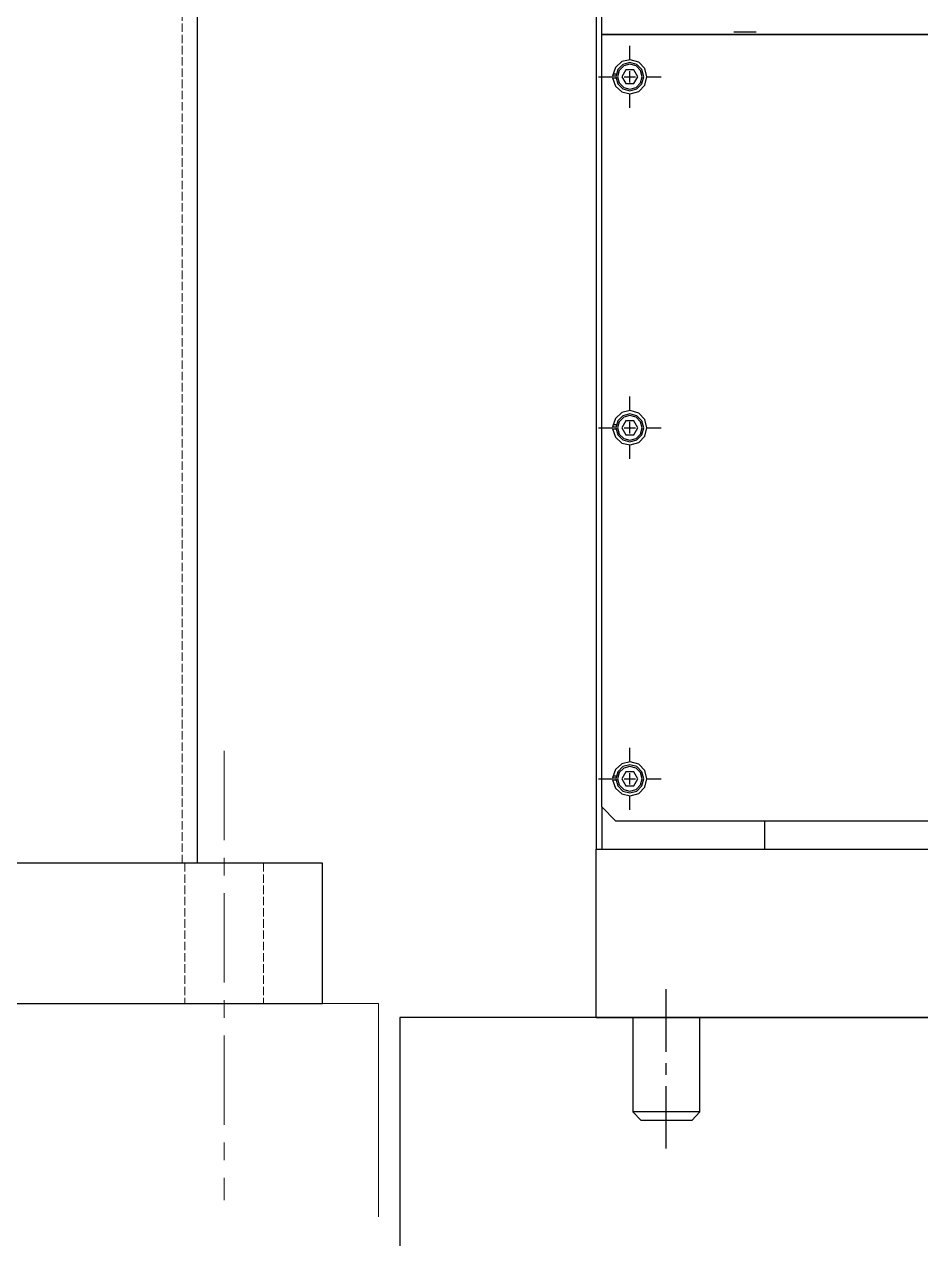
# Model space of a CAD drawing. Header units: millimetres. Extents: x -211 to 45495, y 24 to 52952.
# Drawn here: x 13071 to 13390.4, y 33890.5 to 34323 of the extents above; entities that cross this region are included whole.
import ezdxf

# ---------------------------------------------------------------- set-up
doc = ezdxf.new("R2010")
doc.units = ezdxf.units.MM
doc.linetypes.add('CENTER', pattern=[50.7, 31.8, -6.3, 6.3, -6.3])
doc.linetypes.add('DASHED', pattern=[4, 3, -1])
doc.layers.add('Layer2', color=7, linetype='Continuous')

# ---------------------------------------------------------------- blocks, each defined once
blk = doc.blocks.new('BLKF1593')
at = {"layer": 'Layer2', "color": 7, "linetype": 'Continuous', "lineweight": 25}
for p, q in [((13285.35, 34181.8), (13283.89, 34179.3)), ((13288.19, 34181.8), (13285.35, 34181.8)), ((13283.89, 34179.3), (13285.35, 34176.8)), ((13285.35, 34176.8), (13288.19, 34176.8)), ((13288.19, 34176.8), (13289.57, 34179.3))]:
    blk.add_line(p, q, dxfattribs=at)
blk = doc.blocks.new('BLKF1594')
at = {"layer": 'Layer2', "color": 7, "linetype": 'Continuous', "lineweight": 25}
for p, q in [((13282.94, 34181.45), (13282.34, 34179.3)), ((13284.57, 34183.09), (13282.94, 34181.45)), ((13286.73, 34183.69), (13284.57, 34183.09)), ((13288.97, 34183.09), (13286.73, 34183.69)), ((13290.52, 34181.45), (13288.97, 34183.09)), ((13291.12, 34179.3), (13290.52, 34181.45)), ((13282.34, 34179.3), (13282.94, 34177.06)), ((13282.94, 34177.06), (13284.57, 34175.51)), ((13288.97, 34175.51), (13290.52, 34177.06)), ((13284.57, 34175.51), (13286.73, 34174.91)), ((13286.73, 34174.91), (13288.97, 34175.51))]:
    blk.add_line(p, q, dxfattribs=at)
blk = doc.blocks.new('BLKF1595')
at = {"layer": 'Layer2', "color": 7, "linetype": 'Continuous', "lineweight": 25}
for p, q in [((13282.42, 34181.8), (13281.73, 34179.3)), ((13284.23, 34183.61), (13282.42, 34181.8)), ((13286.73, 34184.29), (13284.23, 34183.61)), ((13289.22, 34183.61), (13286.73, 34184.29)), ((13291.03, 34181.8), (13289.22, 34183.61)), ((13291.72, 34179.3), (13291.03, 34181.8)), ((13281.73, 34179.3), (13282.42, 34176.8)), ((13282.42, 34176.8), (13284.23, 34174.99)), ((13289.22, 34174.99), (13291.03, 34176.8)), ((13284.23, 34174.99), (13286.73, 34174.31)), ((13286.73, 34174.31), (13289.22, 34174.99))]:
    blk.add_line(p, q, dxfattribs=at)
blk = doc.blocks.new('BLKF1599')
at = {"layer": 'Layer2', "color": 7, "linetype": 'Continuous', "lineweight": 25}
for p, q in [((13283.89, 34184.73), (13281.65, 34182.66)), ((13286.9, 34185.41), (13283.89, 34184.73)), ((13289.91, 34184.55), (13286.9, 34185.41)), ((13292.07, 34182.31), (13289.91, 34184.55)), ((13292.84, 34179.3), (13292.07, 34182.31)), ((13280.61, 34178.87), (13281.65, 34175.94)), ((13289.91, 34174.05), (13292.07, 34176.29)), ((13292.07, 34176.29), (13292.84, 34179.3)), ((13281.65, 34175.94), (13283.89, 34173.88)), ((13283.89, 34173.88), (13286.9, 34173.19)), ((13286.9, 34173.19), (13289.91, 34174.05))]:
    blk.add_line(p, q, dxfattribs=at)
blk = doc.blocks.new('BLKF1620')
at = {"layer": 'Layer2', "color": 7, "linetype": 'Continuous', "lineweight": 25}
for p, q in [((13282.42, 34306.84), (13281.73, 34304.25)), ((13284.23, 34308.64), (13282.42, 34306.84)), ((13286.73, 34309.33), (13284.23, 34308.64)), ((13289.22, 34308.64), (13286.73, 34309.33)), ((13291.03, 34306.84), (13289.22, 34308.64)), ((13291.72, 34304.25), (13291.03, 34306.84)), ((13281.73, 34304.25), (13282.42, 34301.75)), ((13282.42, 34301.75), (13284.23, 34299.95)), ((13289.22, 34299.95), (13291.03, 34301.75)), ((13284.23, 34299.95), (13286.73, 34299.26)), ((13286.73, 34299.26), (13289.22, 34299.95))]:
    blk.add_line(p, q, dxfattribs=at)
blk = doc.blocks.new('BLKF1621')
at = {"layer": 'Layer2', "color": 7, "linetype": 'Continuous', "lineweight": 25}
for p, q in [((13282.94, 34306.49), (13282.34, 34304.25)), ((13284.57, 34308.13), (13282.94, 34306.49)), ((13286.73, 34308.73), (13284.57, 34308.13)), ((13288.97, 34308.13), (13286.73, 34308.73)), ((13290.52, 34306.49), (13288.97, 34308.13)), ((13291.12, 34304.25), (13290.52, 34306.49)), ((13282.34, 34304.25), (13282.94, 34302.1)), ((13282.94, 34302.1), (13284.57, 34300.46)), ((13288.97, 34300.46), (13290.52, 34302.1)), ((13284.57, 34300.46), (13286.73, 34299.86)), ((13286.73, 34299.86), (13288.97, 34300.46))]:
    blk.add_line(p, q, dxfattribs=at)
blk = doc.blocks.new('BLKF1622')
at = {"layer": 'Layer2', "color": 7, "linetype": 'Continuous', "lineweight": 25}
for p, q in [((13285.35, 34306.75), (13283.89, 34304.25)), ((13289.57, 34304.25), (13288.19, 34306.75)), ((13283.89, 34304.25), (13285.35, 34301.84)), ((13285.35, 34301.84), (13288.19, 34301.84)), ((13288.19, 34301.84), (13289.57, 34304.25))]:
    blk.add_line(p, q, dxfattribs=at)
blk = doc.blocks.new('BLKF1623')
at = {"layer": 'Layer2', "color": 7, "linetype": 'Continuous', "lineweight": 25}
for p, q in [((13282.94, 34056.5), (13282.34, 34054.26)), ((13284.57, 34058.14), (13282.94, 34056.5)), ((13286.73, 34058.74), (13284.57, 34058.14)), ((13288.97, 34058.14), (13286.73, 34058.74)), ((13290.52, 34056.5), (13288.97, 34058.14)), ((13291.12, 34054.26), (13290.52, 34056.5)), ((13282.34, 34054.26), (13282.94, 34052.11)), ((13282.94, 34052.11), (13284.57, 34050.47)), ((13288.97, 34050.47), (13290.52, 34052.11)), ((13284.57, 34050.47), (13286.73, 34049.87)), ((13286.73, 34049.87), (13288.97, 34050.47))]:
    blk.add_line(p, q, dxfattribs=at)
blk = doc.blocks.new('BLKF1624')
at = {"layer": 'Layer2', "color": 7, "linetype": 'Continuous', "lineweight": 25}
for p, q in [((13285.35, 34056.76), (13283.89, 34054.26)), ((13288.19, 34056.76), (13285.35, 34056.76)), ((13283.89, 34054.26), (13285.35, 34051.85))]:
    blk.add_line(p, q, dxfattribs=at)
blk = doc.blocks.new('BLKF1625')
at = {"layer": 'Layer2', "color": 7, "linetype": 'Continuous', "lineweight": 25}
for p, q in [((13282.42, 34056.76), (13281.73, 34054.26)), ((13284.23, 34058.65), (13282.42, 34056.76)), ((13286.73, 34059.26), (13284.23, 34058.65)), ((13289.22, 34058.65), (13286.73, 34059.26)), ((13291.03, 34056.76), (13289.22, 34058.65)), ((13291.72, 34054.26), (13291.03, 34056.76)), ((13281.73, 34054.26), (13282.42, 34051.77)), ((13282.42, 34051.77), (13284.23, 34049.96)), ((13289.22, 34049.96), (13291.03, 34051.77)), ((13284.23, 34049.96), (13286.73, 34049.27)), ((13286.73, 34049.27), (13289.22, 34049.96))]:
    blk.add_line(p, q, dxfattribs=at)
blk = doc.blocks.new('BLKF1641')
at = {"layer": 'Layer2', "color": 7, "linetype": 'Continuous', "lineweight": 25}
for p, q in [((13283.89, 34059.69), (13281.65, 34057.62)), ((13286.9, 34060.38), (13283.89, 34059.69)), ((13289.91, 34059.52), (13286.9, 34060.38)), ((13292.07, 34057.28), (13289.91, 34059.52)), ((13292.84, 34054.26), (13292.07, 34057.28)), ((13280.61, 34053.92), (13281.65, 34050.99)), ((13281.65, 34050.99), (13283.89, 34048.92)), ((13289.91, 34049.1), (13292.07, 34051.33)), ((13292.07, 34051.33), (13292.84, 34054.26)), ((13283.89, 34048.92), (13286.9, 34048.23)), ((13286.9, 34048.23), (13289.91, 34049.1))]:
    blk.add_line(p, q, dxfattribs=at)
blk = doc.blocks.new('BLKF1642')
at = {"layer": 'Layer2', "color": 7, "linetype": 'Continuous', "lineweight": 25}
for p, q in [((13286.9, 34310.37), (13283.89, 34309.68)), ((13289.91, 34309.5), (13286.9, 34310.37)), ((13283.89, 34309.68), (13281.65, 34307.61)), ((13292.07, 34307.27), (13289.91, 34309.5)), ((13292.84, 34304.25), (13292.07, 34307.27)), ((13280.61, 34303.91), (13281.65, 34300.98)), ((13292.07, 34301.32), (13292.84, 34304.25)), ((13281.65, 34300.98), (13283.89, 34298.91)), ((13283.89, 34298.91), (13286.9, 34298.22)), ((13286.9, 34298.22), (13289.91, 34299.09)), ((13289.91, 34299.09), (13292.07, 34301.32))]:
    blk.add_line(p, q, dxfattribs=at)
blk = doc.blocks.new('BLKF1534')
at = {"layer": 'Layer2', "color": 7, "linetype": 'Continuous', "lineweight": 25}
for p, q in [((13276.74, 34319.32), (13276.74, 34552.52)), ((13274.76, 34549.25), (13274.76, 34029.29)), ((13276.74, 34044.27), (13276.74, 34319.32)), ((13276.74, 34319.32), (13672.69, 34319.32)), ((13672.69, 34319.32), (13276.74, 34319.32)), ((13323.76, 34320.27), (13331.77, 34320.27)), ((13323.76, 34320.27), (13331.77, 34320.27)), ((13323.76, 34320.27), (13331.77, 34320.27)), ((13323.76, 34320.27), (13331.77, 34320.27)), ((13323.76, 34320.27), (13331.77, 34320.27)), ((13323.76, 34320.27), (13331.77, 34320.27)), ((13323.76, 34320.27), (13331.77, 34320.27)), ((13323.76, 34320.27), (13331.77, 34320.27)), ((13323.76, 34320.27), (13331.77, 34320.27)), ((13323.76, 34320.27), (13331.77, 34320.27)), ((13323.76, 34320.27), (13331.77, 34320.27)), ((13323.76, 34320.27), (13331.77, 34320.27)), ((13323.76, 34320.27), (13331.77, 34320.27)), ((13323.76, 34320.27), (13331.77, 34320.27)), ((13323.76, 34320.27), (13331.77, 34320.27)), ((13323.76, 34320.27), (13331.77, 34320.27)), ((13323.76, 34320.27), (13331.77, 34320.27)), ((13323.76, 34320.27), (13331.77, 34320.27)), ((13323.76, 34320.27), (13331.77, 34320.27)), ((13323.76, 34320.27), (13331.77, 34320.27)), ((13323.76, 34320.27), (13331.77, 34320.27)), ((13323.76, 34320.27), (13331.77, 34320.27)), ((13323.76, 34320.27), (13331.77, 34320.27)), ((13323.76, 34320.27), (13331.77, 34320.27)), ((13323.76, 34320.27), (13331.77, 34320.27)), ((13323.76, 34320.27), (13331.77, 34320.27)), ((13323.76, 34320.27), (13331.77, 34320.27)), ((13323.76, 34320.27), (13331.77, 34320.27)), ((13323.76, 34320.27), (13331.77, 34320.27)), ((13323.76, 34320.27), (13331.77, 34320.27)), ((13323.76, 34320.27), (13331.77, 34320.27)), ((13323.76, 34320.27), (13331.77, 34320.27)), ((13323.76, 34320.27), (13331.77, 34320.27)), ((13323.76, 34320.27), (13331.77, 34320.27)), ((13323.76, 34320.27), (13331.77, 34320.27)), ((13323.76, 34320.27), (13331.77, 34320.27)), ((13323.76, 34320.27), (13331.77, 34320.27)), ((13323.76, 34320.27), (13331.77, 34320.27)), ((13323.76, 34320.27), (13331.77, 34320.27)), ((13323.76, 34320.27), (13331.77, 34320.27)), ((13323.76, 34320.27), (13331.77, 34320.27)), ((13323.76, 34320.27), (13331.77, 34320.27)), ((13323.76, 34320.27), (13331.77, 34320.27)), ((13323.76, 34320.27), (13331.77, 34320.27)), ((13323.76, 34320.27), (13331.77, 34320.27)), ((13323.76, 34320.27), (13331.77, 34320.27)), ((13323.76, 34320.27), (13331.77, 34320.27)), ((13323.76, 34320.27), (13331.77, 34320.27)), ((13323.76, 34320.27), (13331.77, 34320.27)), ((13323.76, 34320.27), (13331.77, 34320.27)), ((13323.76, 34320.27), (13331.77, 34320.27)), ((13323.76, 34320.27), (13331.77, 34320.27)), ((13323.76, 34320.27), (13331.77, 34320.27)), ((13323.76, 34320.27), (13331.77, 34320.27)), ((13323.76, 34320.27), (13331.77, 34320.27)), ((13323.76, 34320.27), (13331.77, 34320.27)), ((13323.76, 34320.27), (13331.77, 34320.27)), ((13323.76, 34320.27), (13331.77, 34320.27)), ((13323.76, 34320.27), (13331.77, 34320.27)), ((13323.76, 34320.27), (13331.77, 34320.27)), ((13323.76, 34320.27), (13331.77, 34320.27)), ((13323.76, 34320.27), (13331.77, 34320.27)), ((13323.76, 34320.27), (13331.77, 34320.27)), ((13323.76, 34320.27), (13331.77, 34320.27)), ((13327.72, 34320.27), (13331.77, 34320.27)), ((13327.72, 34320.27), (13331.77, 34320.27)), ((13327.72, 34320.27), (13331.77, 34320.27)), ((13327.72, 34320.27), (13331.77, 34320.27)), ((13327.72, 34320.27), (13331.77, 34320.27)), ((13327.72, 34320.27), (13331.77, 34320.27)), ((13327.72, 34320.27), (13331.77, 34320.27)), ((13327.72, 34320.27), (13331.77, 34320.27)), ((13327.72, 34320.27), (13331.77, 34320.27)), ((13327.72, 34320.27), (13331.77, 34320.27)), ((13327.72, 34320.27), (13331.77, 34320.27)), ((13327.72, 34320.27), (13331.77, 34320.27)), ((13327.72, 34320.27), (13331.77, 34320.27)), ((13327.72, 34320.27), (13331.77, 34320.27)), ((13327.72, 34320.27), (13331.77, 34320.27)), ((13327.72, 34320.27), (13331.77, 34320.27)), ((13327.72, 34320.27), (13331.77, 34320.27)), ((13327.72, 34320.27), (13331.77, 34320.27)), ((13327.72, 34320.27), (13331.77, 34320.27)), ((13327.72, 34320.27), (13331.77, 34320.27)), ((13327.72, 34320.27), (13331.77, 34320.27)), ((13327.72, 34320.27), (13331.77, 34320.27)), ((13327.72, 34320.27), (13331.77, 34320.27)), ((13327.72, 34320.27), (13331.77, 34320.27)), ((13327.72, 34320.27), (13331.77, 34320.27)), ((13327.72, 34320.27), (13331.77, 34320.27)), ((13327.72, 34320.27), (13331.77, 34320.27)), ((13327.72, 34320.27), (13331.77, 34320.27)), ((13327.72, 34320.27), (13331.77, 34320.27)), ((13327.72, 34320.27), (13331.77, 34320.27)), ((13327.72, 34320.27), (13331.77, 34320.27)), ((13327.72, 34320.27), (13331.77, 34320.27)), ((13327.72, 34320.27), (13331.77, 34320.27)), ((13327.72, 34320.27), (13331.77, 34320.27)), ((13327.72, 34320.27), (13331.77, 34320.27)), ((13327.72, 34320.27), (13331.77, 34320.27)), ((13327.72, 34320.27), (13331.77, 34320.27)), ((13327.72, 34320.27), (13331.77, 34320.27)), ((13327.72, 34320.27), (13331.77, 34320.27)), ((13327.72, 34320.27), (13331.77, 34320.27)), ((13327.72, 34320.27), (13331.77, 34320.27)), ((13327.72, 34320.27), (13331.77, 34320.27)), ((13327.72, 34320.27), (13331.77, 34320.27)), ((13327.72, 34320.27), (13331.77, 34320.27)), ((13327.72, 34320.27), (13331.77, 34320.27)), ((13327.72, 34320.27), (13331.77, 34320.27)), ((13327.72, 34320.27), (13331.77, 34320.27)), ((13327.72, 34320.27), (13331.77, 34320.27)), ((13327.72, 34320.27), (13331.77, 34320.27)), ((13327.72, 34320.27), (13331.77, 34320.27)), ((13327.72, 34320.27), (13331.77, 34320.27)), ((13327.72, 34320.27), (13331.77, 34320.27)), ((13327.72, 34320.27), (13331.77, 34320.27)), ((13327.72, 34320.27), (13331.77, 34320.27)), ((13327.72, 34320.27), (13331.77, 34320.27)), ((13327.72, 34320.27), (13331.77, 34320.27)), ((13327.72, 34320.27), (13331.77, 34320.27)), ((13327.72, 34320.27), (13331.77, 34320.27)), ((13327.72, 34320.27), (13331.77, 34320.27)), ((13327.72, 34320.27), (13331.77, 34320.27)), ((13327.72, 34320.27), (13331.77, 34320.27)), ((13327.72, 34320.27), (13331.77, 34320.27)), ((13327.72, 34320.27), (13331.77, 34320.27)), ((13327.72, 34320.27), (13331.77, 34320.27)), ((13327.72, 34320.27), (13331.77, 34320.27)), ((13327.72, 34320.27), (13331.77, 34320.27)), ((13327.72, 34320.27), (13331.77, 34320.27)), ((13327.72, 34320.27), (13331.77, 34320.27)), ((13327.72, 34320.27), (13331.77, 34320.27)), ((13327.72, 34320.27), (13331.77, 34320.27)), ((13327.72, 34320.27), (13331.77, 34320.27)), ((13327.72, 34320.27), (13331.77, 34320.27)), ((13327.72, 34320.27), (13331.77, 34320.27)), ((13327.72, 34320.27), (13331.77, 34320.27)), ((13327.72, 34320.27), (13331.77, 34320.27)), ((13327.72, 34320.27), (13331.77, 34320.27)), ((13327.72, 34320.27), (13331.77, 34320.27)), ((13327.72, 34320.27), (13331.77, 34320.27)), ((13327.72, 34320.27), (13331.77, 34320.27)), ((13327.72, 34320.27), (13331.77, 34320.27)), ((13327.72, 34320.27), (13331.77, 34320.27)), ((13327.72, 34320.27), (13331.77, 34320.27)), ((13327.72, 34320.27), (13331.77, 34320.27)), ((13327.72, 34320.27), (13331.77, 34320.27)), ((13327.72, 34320.27), (13331.77, 34320.27)), ((13327.72, 34320.27), (13331.77, 34320.27)), ((13327.72, 34320.27), (13331.77, 34320.27)), ((13327.72, 34320.27), (13331.77, 34320.27)), ((13327.72, 34320.27), (13331.77, 34320.27)), ((13327.72, 34320.27), (13331.77, 34320.27)), ((13327.72, 34320.27), (13331.77, 34320.27)), ((13327.72, 34320.27), (13331.77, 34320.27)), ((13327.72, 34320.27), (13331.77, 34320.27)), ((13327.72, 34320.27), (13331.77, 34320.27)), ((13327.72, 34320.27), (13331.77, 34320.27)), ((13327.72, 34320.27), (13331.77, 34320.27)), ((13327.72, 34320.27), (13331.77, 34320.27)), ((13327.72, 34320.27), (13331.77, 34320.27)), ((13327.72, 34320.27), (13331.77, 34320.27)), ((13327.72, 34320.27), (13331.77, 34320.27)), ((13327.72, 34320.27), (13331.77, 34320.27)), ((13327.72, 34320.27), (13331.77, 34320.27)), ((13327.72, 34320.27), (13331.77, 34320.27)), ((13327.72, 34320.27), (13331.77, 34320.27)), ((13327.72, 34320.27), (13331.77, 34320.27)), ((13327.72, 34320.27), (13331.77, 34320.27)), ((13327.72, 34320.27), (13331.77, 34320.27)), ((13327.72, 34320.27), (13331.77, 34320.27)), ((13327.72, 34320.27), (13331.77, 34320.27)), ((13327.72, 34320.27), (13331.77, 34320.27)), ((13327.72, 34320.27), (13331.77, 34320.27)), ((13327.72, 34320.27), (13331.77, 34320.27)), ((13327.72, 34320.27), (13331.77, 34320.27)), ((13327.72, 34320.27), (13331.77, 34320.27)), ((13327.72, 34320.27), (13331.77, 34320.27)), ((13327.72, 34320.27), (13331.77, 34320.27)), ((13327.72, 34320.27), (13331.77, 34320.27)), ((13327.72, 34320.27), (13331.77, 34320.27)), ((13327.72, 34320.27), (13331.77, 34320.27)), ((13327.72, 34320.27), (13331.77, 34320.27)), ((13327.72, 34320.27), (13331.77, 34320.27)), ((13327.72, 34320.27), (13331.77, 34320.27)), ((13327.72, 34320.27), (13331.77, 34320.27)), ((13327.72, 34320.27), (13331.77, 34320.27)), ((13327.72, 34320.27), (13331.77, 34320.27)), ((13327.72, 34320.27), (13331.77, 34320.27)), ((13327.72, 34320.27), (13331.77, 34320.27)), ((13327.72, 34320.27), (13331.77, 34320.27)), ((13327.72, 34320.27), (13331.77, 34320.27)), ((13327.72, 34320.27), (13331.77, 34320.27)), ((13327.72, 34320.27), (13331.77, 34320.27)), ((13327.72, 34320.27), (13331.77, 34320.27)), ((13327.72, 34320.27), (13331.77, 34320.27)), ((13327.72, 34320.27), (13331.77, 34320.27)), ((13327.72, 34320.27), (13331.77, 34320.27)), ((13327.72, 34320.27), (13331.77, 34320.27)), ((13327.72, 34320.27), (13331.77, 34320.27)), ((13327.72, 34320.27), (13331.77, 34320.27)), ((13327.72, 34320.27), (13331.77, 34320.27)), ((13327.72, 34320.27), (13331.77, 34320.27)), ((13327.72, 34320.27), (13331.77, 34320.27)), ((13327.72, 34320.27), (13331.77, 34320.27)), ((13327.72, 34320.27), (13331.77, 34320.27)), ((13327.72, 34320.27), (13331.77, 34320.27)), ((13327.72, 34320.27), (13331.77, 34320.27)), ((13327.72, 34320.27), (13331.77, 34320.27)), ((13327.72, 34320.27), (13331.77, 34320.27)), ((13327.72, 34320.27), (13331.77, 34320.27)), ((13327.72, 34320.27), (13331.77, 34320.27)), ((13327.72, 34320.27), (13331.77, 34320.27)), ((13327.72, 34320.27), (13331.77, 34320.27)), ((13327.72, 34320.27), (13331.77, 34320.27)), ((13327.72, 34320.27), (13331.77, 34320.27)), ((13327.72, 34320.27), (13331.77, 34320.27)), ((13327.72, 34320.27), (13331.77, 34320.27)), ((13327.72, 34320.27), (13331.77, 34320.27)), ((13327.72, 34320.27), (13331.77, 34320.27)), ((13327.72, 34320.27), (13331.77, 34320.27)), ((13327.72, 34320.27), (13331.77, 34320.27)), ((13327.72, 34320.27), (13331.77, 34320.27)), ((13327.72, 34320.27), (13331.77, 34320.27)), ((13327.72, 34320.27), (13331.77, 34320.27)), ((13327.72, 34320.27), (13331.77, 34320.27)), ((13327.72, 34320.27), (13331.77, 34320.27)), ((13327.72, 34320.27), (13331.77, 34320.27)), ((13327.72, 34320.27), (13331.77, 34320.27)), ((13327.72, 34320.27), (13331.77, 34320.27)), ((13327.72, 34320.27), (13331.77, 34320.27)), ((13327.72, 34320.27), (13331.77, 34320.27)), ((13327.72, 34320.27), (13331.77, 34320.27)), ((13327.72, 34320.27), (13331.77, 34320.27)), ((13327.72, 34320.27), (13331.77, 34320.27)), ((13327.72, 34320.27), (13331.77, 34320.27)), ((13327.72, 34320.27), (13331.77, 34320.27)), ((13327.72, 34320.27), (13331.77, 34320.27)), ((13327.72, 34320.27), (13331.77, 34320.27)), ((13286.73, 34310.37), (13286.73, 34315.36)), ((13281.65, 34307.61), (13280.61, 34304.68)), ((13288.19, 34306.75), (13285.35, 34306.75)), ((13286.73, 34302.27), (13286.73, 34306.32)), ((13275.62, 34304.25), (13280.61, 34304.25)), ((13280.61, 34304.68), (13281.73, 34304.68)), ((13280.61, 34303.91), (13281.73, 34303.91)), ((13280.7, 34305.37), (13281.91, 34305.37)), ((13284.75, 34304.25), (13288.79, 34304.25)), ((13290.52, 34302.1), (13291.12, 34304.25)), ((13291.03, 34301.75), (13291.72, 34304.25)), ((13292.84, 34304.25), (13297.84, 34304.25)), ((13286.73, 34293.23), (13286.73, 34298.22)), ((13286.73, 34185.41), (13286.73, 34190.41)), ((13281.65, 34182.66), (13280.61, 34179.64)), ((13280.7, 34180.42), (13281.91, 34180.42)), ((13286.73, 34177.23), (13286.73, 34181.37)), ((13289.57, 34179.3), (13288.19, 34181.8)), ((13275.62, 34179.3), (13280.61, 34179.3)), ((13280.61, 34179.64), (13281.73, 34179.64)), ((13280.61, 34178.87), (13281.73, 34178.87)), ((13284.75, 34179.3), (13288.79, 34179.3)), ((13290.52, 34177.06), (13291.12, 34179.3)), ((13291.03, 34176.8), (13291.72, 34179.3)), ((13292.84, 34179.3), (13297.84, 34179.3)), ((13286.73, 34168.19), (13286.73, 34173.19)), ((13286.73, 34060.38), (13286.73, 34065.37)), ((13281.65, 34057.62), (13280.61, 34054.69)), ((13280.7, 34055.38), (13281.91, 34055.38)), ((13286.73, 34052.28), (13286.73, 34056.33)), ((13289.57, 34054.26), (13288.19, 34056.76)), ((13275.62, 34054.26), (13280.61, 34054.26)), ((13280.61, 34054.69), (13281.73, 34054.69)), ((13280.61, 34053.92), (13281.73, 34053.92)), ((13284.75, 34054.26), (13288.79, 34054.26)), ((13285.35, 34051.85), (13288.19, 34051.85)), ((13288.19, 34051.85), (13289.57, 34054.26)), ((13290.52, 34052.11), (13291.12, 34054.26)), ((13291.03, 34051.77), (13291.72, 34054.26)), ((13292.84, 34054.26), (13297.84, 34054.26)), ((13286.73, 34043.24), (13286.73, 34048.23)), ((13276.74, 34044.27), (13281.73, 34039.28)), ((13276.74, 34044.27), (13276.74, 34029.29)), ((13667.7, 34039.28), (13281.73, 34039.28)), ((13334.78, 34029.29), (13334.78, 34039.28)), ((13274.76, 33969.27), (13274.76, 34029.29)), ((13274.76, 34029.29), (13674.76, 34029.29)), ((13276.74, 34029.29), (13334.78, 34029.29)), ((13299.73, 33957.13), (13299.73, 33979.34)), ((13274.76, 33969.27), (13674.76, 33969.27)), ((13287.76, 33969.27), (13287.76, 33935.68)), ((13311.7, 33935.68), (13311.7, 33969.27)), ((13299.73, 33948.95), (13299.73, 33953.08)), ((13299.73, 33922.68), (13299.73, 33944.9)), ((13311.7, 33935.68), (13287.76, 33935.68)), ((13287.76, 33935.68), (13290.77, 33932.67)), ((13308.77, 33932.67), (13311.7, 33935.68)), ((13308.77, 33932.67), (13290.77, 33932.67))]:
    blk.add_line(p, q, dxfattribs=at)
for name in ['BLKF1642', 'BLKF1620', 'BLKF1621', 'BLKF1622', 'BLKF1599', 'BLKF1595', 'BLKF1594', 'BLKF1593', 'BLKF1641', 'BLKF1625', 'BLKF1623', 'BLKF1624']:
    blk.add_blockref(name, (0, 0), dxfattribs=at)
blk = doc.blocks.new('BLKF2386')
at = {"layer": 'Layer2', "color": 3, "linetype": 'Continuous', "lineweight": 25}
for p, q in [((14404.76, 33969.27), (13204.76, 33969.27)), ((13204.76, 33969.27), (13204.76, 33679.27))]:
    blk.add_line(p, q, dxfattribs=at)
blk = doc.blocks.new('BLKF2438')
at = {"layer": 'Layer2', "color": 7, "linetype": 'DASHED', "lineweight": 13}
blk.add_line((13127.26, 34024.27), (13127.26, 34434.27), dxfattribs=at)
at = {"layer": 'Layer2', "color": 3, "linetype": 'Continuous', "lineweight": 25}
for p, q in [((13132.56, 34434.27), (13132.56, 34024.27)), ((13132.56, 34024.27), (12941.86, 34024.27))]:
    blk.add_line(p, q, dxfattribs=at)
blk = doc.blocks.new('BLKF2437')
at = {"layer": 'Layer2', "color": 7, "linetype": 'CENTER', "lineweight": 13}
blk.add_line((13142.21, 34064.27), (13142.21, 33904.27), dxfattribs=at)
at = {"layer": 'Layer2', "color": 3, "linetype": 'Continuous', "lineweight": 25}
for p, q in [((13177.21, 34024.27), (12897.21, 34024.27)), ((13177.21, 33974.27), (13177.21, 34024.27)), ((12897.21, 33974.27), (13177.21, 33974.27))]:
    blk.add_line(p, q, dxfattribs=at)
at = {"layer": 'Layer2', "color": 7, "linetype": 'DASHED', "lineweight": 13}
for p, q in [((13128.21, 34024.27), (13128.21, 33974.27)), ((13156.21, 34024.27), (13156.21, 33974.27))]:
    blk.add_line(p, q, dxfattribs=at)
at = {"layer": 'Layer2', "color": 7, "linetype": 'Continuous', "lineweight": 13}
for p in [(12877.21, 33974.27), (13197.21, 33898.27)]:
    blk.add_line(p, (13197.21, 33974.27), dxfattribs=at)
at = {"layer": 'Layer2', "color": 3, "linetype": 'Continuous', "lineweight": 25}
blk.add_blockref('BLKF2438', (0, 0), dxfattribs=at)

msp = doc.modelspace()

# ---------------------------------------------------------------- block references
at = {"layer": 'Layer2', "color": 7, "linetype": 'Continuous', "lineweight": 13}
msp.add_blockref('BLKF2437', (0, 0), dxfattribs=at)
at = {"layer": 'Layer2', "color": 7, "linetype": 'Continuous', "lineweight": 25}
msp.add_blockref('BLKF1534', (0, 0), dxfattribs=at)
at = {"layer": 'Layer2', "color": 3, "linetype": 'Continuous', "lineweight": 25}
msp.add_blockref('BLKF2386', (0, 0), dxfattribs=at)

doc.saveas('drawing.dxf')
